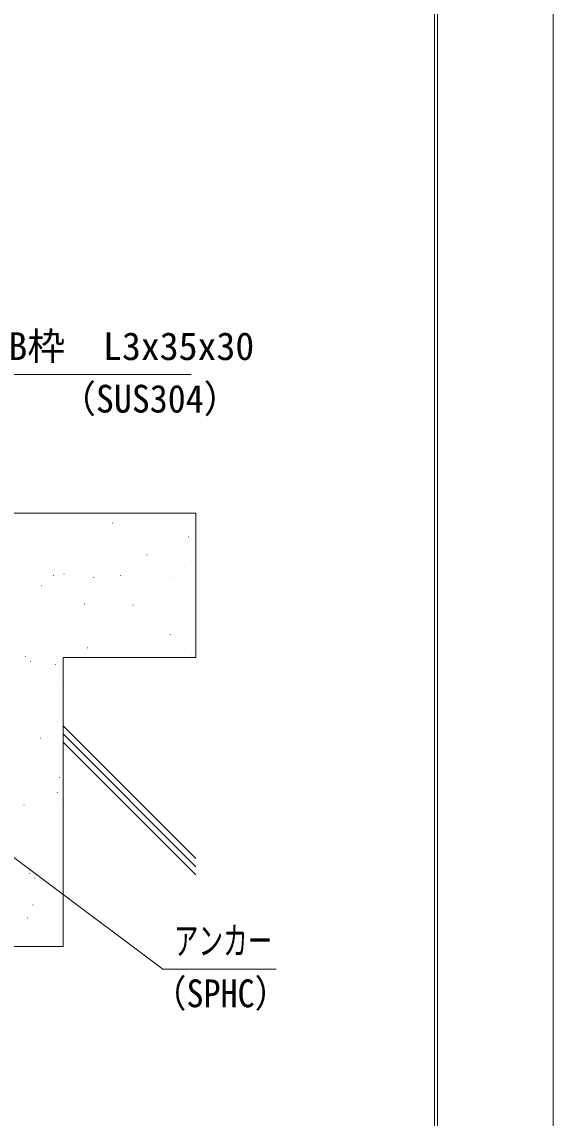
# Model space of a CAD drawing. Units: millimetres, scale not verified. Extents: x -1050 to 1050, y -742 to 742.
# Drawn here: x 820.1 to 1050, y -495.2 to -20.9 of the extents above; entities that cross this region are included whole.
import ezdxf
from ezdxf.enums import TextEntityAlignment as Align

# ---------------------------------------------------------------- set-up
doc = ezdxf.new("R2010")
doc.units = ezdxf.units.MM
doc.header["$LTSCALE"] = 5
doc.linetypes.add('DOUBLE_CHAIN1', pattern=[8.8, 5, -1, 0.6, -0.6, 0.6, -1])
for name, color, linetype, lineweight in [('0-0_7-図\u3000枠', 4, 'Continuous', 9), ('0-1_寸法注釈', 2, 'Continuous', 9), ('0-2_想像線', 134, 'DOUBLE_CHAIN1', 9), ('0-3_ハッチング', 4, 'Continuous', 9), ('0-5_DEFPOINTS', 134, 'Continuous', 9)]:
    doc.layers.add(name, color=color, linetype=linetype, lineweight=lineweight)
doc.styles.add('ＭＳ ゴシック', font='')
doc.styles.get('ＭＳ ゴシック').set_extended_font_data('MS Gothic')

msp = doc.modelspace()

# ---------------------------------------------------------------- linework, layer by layer
at = {"layer": '0-0_7-図\u3000枠'}
msp.add_line((998.75, -691.25), (998.75, 691.25), dxfattribs=at)
msp.add_lwpolyline([(-975, 692.5), (1000, 692.5), (1000, -692.5)], dxfattribs=at)
at = {"layer": '0-1_寸法注釈'}
for points in [[(893.376, -173.5), (810.026, -173.5), (733.702, -241.299)], [(930.133, -430.768), (881.08, -430.768), (782.013, -356.577)]]:
    msp.add_lwpolyline(points, dxfattribs=at)
at = {"layer": '0-2_想像線'}
for p, q in [((895.45, -233.471), (732.95, -233.471)), ((837.95, -295.971), (837.95, -420.971)), ((895.45, -295.971), (837.95, -295.971)), ((837.95, -420.971), (720.45, -420.971))]:
    msp.add_line(p, q, dxfattribs=at)
at = {"layer": '0-3_ハッチング'}
for p, q in [((821.933, -233.471), (821.983, -233.471)), ((821.933, -233.471), (821.983, -233.471)), ((850.219, -236.851), (850.269, -236.851)), ((882.707, -237.007), (882.757, -237.007)), ((887.314, -233.471), (887.364, -233.471)), ((859.238, -237.75), (859.288, -237.75)), ((852.698, -243.782), (852.748, -243.782)), ((892.248, -243.71), (892.298, -243.71)), ((821.06, -248.897), (821.11, -248.897)), ((833.09, -249.994), (833.14, -249.994)), ((867.392, -248.759), (867.442, -248.759)), ((871.879, -249.333), (871.929, -249.333)), ((874.22, -251.478), (874.27, -251.478)), ((895.45, -252.313), (895.5, -252.313)), ((833.701, -260.48), (833.751, -260.48)), ((838.319, -259.889), (838.369, -259.889)), ((862.696, -260.448), (862.746, -260.448)), ((873.021, -259.089), (873.071, -259.089)), ((877.869, -259.817), (877.919, -259.817)), ((890.271, -256.818), (890.321, -256.818)), ((828.511, -264.949), (828.561, -264.949)), ((836.042, -262.625), (836.092, -262.625)), ((838.835, -263.589), (838.885, -263.589)), ((843.675, -263.301), (843.725, -263.301)), ((851.019, -261.322), (851.069, -261.322)), ((856.086, -261.318), (856.136, -261.318)), ((883.225, -263.229), (883.275, -263.229)), ((883.507, -261.478), (883.557, -261.478)), ((885.268, -261.603), (885.318, -261.603)), ((821.9, -265.819), (821.95, -265.819)), ((833.89, -274.465), (833.94, -274.465)), ((847.091, -272.749), (847.141, -272.749)), ((868.192, -273.229), (868.242, -273.229)), ((895.45, -271.018), (895.5, -271.018)), ((823.405, -275.656), (823.455, -275.656)), ((862.955, -275.584), (863.005, -275.584)), ((895.45, -277.398), (895.5, -277.398)), ((859.731, -284.332), (859.781, -284.332)), ((851.819, -285.793), (851.869, -285.793)), ((862.072, -286.477), (862.122, -286.477)), ((884.307, -285.948), (884.357, -285.948)), ((895.45, -289.018), (895.5, -289.018)), ((848.576, -291.691), (848.626, -291.691)), ((867.795, -292.659), (867.845, -292.659)), ((874.405, -291.789), (874.455, -291.789)), ((884.73, -290.429), (884.78, -290.429)), ((888.126, -291.619), (888.176, -291.619)), ((821.553, -295.478), (821.603, -295.478)), ((823.894, -297.623), (823.944, -297.623)), ((833.609, -297.159), (833.659, -297.159)), ((837.95, -296.434), (838, -296.434)), ((850.545, -294.93), (850.595, -294.93)), ((853.932, -295.103), (853.982, -295.103)), ((855.295, -295.971), (855.345, -295.971)), ((872.433, -295.971), (872.483, -295.971)), ((893.481, -295.031), (893.531, -295.031)), ((894.957, -295.971), (895.007, -295.971)), ((834.69, -298.936), (834.74, -298.936)), ((833.662, -307.458), (833.712, -307.458)), ((834.943, -307.748), (834.993, -307.748)), ((837.95, -321.519), (838, -321.519)), ((824.639, -326.977), (824.689, -326.977)), ((835.49, -323.406), (835.54, -323.406)), ((837.95, -325.436), (895.45, -382.936)), ((828.069, -330.771), (828.119, -330.771)), ((837.95, -328.971), (895.45, -386.471)), ((837.95, -329.47), (838, -329.47)), ((820.176, -335.158), (820.226, -335.158)), ((837.95, -332.507), (895.45, -390.007)), ((837.95, -335.457), (838, -335.457)), ((822.796, -342.747), (822.846, -342.747)), ((836.29, -347.877), (836.34, -347.877)), ((837.95, -346.604), (838, -346.604)), ((829.54, -355.367), (829.59, -355.367)), ((835.436, -354.33), (835.486, -354.33)), ((820.976, -359.629), (821.026, -359.629)), ((834.896, -358.779), (834.946, -358.779)), ((837.777, -356.475), (837.827, -356.475)), ((837.95, -356.633), (838, -356.633)), ((822.843, -364.341), (822.893, -364.341)), ((829.453, -363.471), (829.503, -363.471)), ((837.95, -360.725), (838, -360.725)), ((837.95, -362.352), (838, -362.352)), ((837.95, -362.352), (838, -362.352)), ((837.09, -372.348), (837.14, -372.348)), ((837.95, -371.688), (838, -371.688)), ((821.776, -384.099), (821.826, -384.099)), ((823.289, -389.329), (823.339, -389.329)), ((825.63, -391.474), (825.68, -391.474)), ((834.552, -395.682), (834.602, -395.682)), ((837.89, -396.818), (837.94, -396.818)), ((837.95, -396.773), (838, -396.773)), ((824.883, -402.936), (824.933, -402.936)), ((836.678, -401.598), (836.728, -401.598)), ((822.576, -408.57), (822.626, -408.57))]:
    msp.add_line(p, q, dxfattribs=at)
msp.add_lwpolyline([(778.833, -353.605), (781.21, -355.982), (777.144, -360.047), (776.7, -359.603), (776.7, -420.971), (837.95, -420.971), (837.95, -295.971), (895.45, -295.971), (895.45, -233.471), (732.95, -233.471)], dxfattribs=at)
at = {"layer": '0-5_DEFPOINTS'}
msp.add_lwpolyline([(-1050, -742.5), (-1050, 742.5), (1050, 742.5), (1050, -742.5)], close=True, dxfattribs=at)

# ---------------------------------------------------------------- texts
at = {"layer": '0-1_寸法注釈', "color": 7, "style": 'ＭＳ ゴシック'}
msp.add_text('B枠\u3000L3x35x30', height=12.02, dxfattribs=at).set_placement((814.279, -170.813), align=Align.BOTTOM_LEFT)
for s, height, width, p in [('（SUS304）', 12.02, 0.95, (836.597, -193.55)), ('アンカー', 12.02, 0.65, (885.857, -428.081)), ('（SPHC）', 12.03, 0.9, (876.584, -450.87))]:
    msp.add_text(s, height=height, dxfattribs=dict(at, width=width)).set_placement(p, align=Align.BOTTOM_LEFT)

doc.saveas('drawing.dxf')
